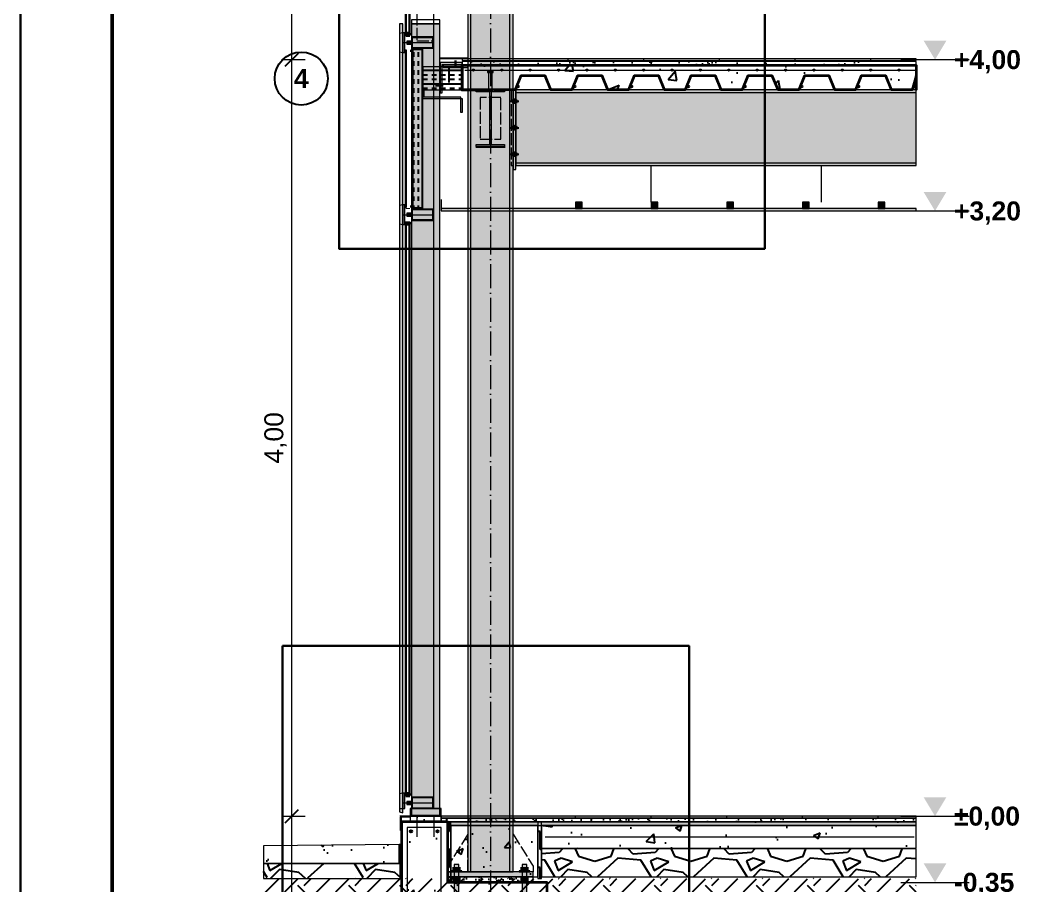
# Model space of a CAD drawing. Header units: millimetres. Extents: x 6 to 4194, y 6 to 5934.
# Drawn here: x 6 to 2157, y 1333 to 3163 of the extents above; entities that cross this region are included whole.
import ezdxf
from ezdxf.enums import TextEntityAlignment as Align

# ---------------------------------------------------------------- set-up
doc = ezdxf.new("R2010")
doc.units = ezdxf.units.MM
doc.header["$LTSCALE"] = 20
doc.linetypes.add('DASHDOT', pattern=[3.556, 2.54, -0.508, 0, -0.508])
doc.linetypes.add('DASHED', pattern=[1.524, 1.27, -0.254])
for name, color, linetype in [('A-ACERO', 250, 'Continuous'), ('A-ACERO-CORTADO', 250, 'Continuous'), ('A-ACERO-VISTA', 8, 'Continuous'), ('A-AISLACION-EPS', 50, 'Continuous'), ('A-AISLACION-LANA', 40, 'Continuous'), ('A-ALUMINIO', 253, 'Continuous'), ('A-ARMADURAS', 14, 'Continuous'), ('A-BARRERAS-MEMBRANAS', 7, 'Continuous'), ('A-CHAPA-GALVANIZADA', 253, 'Continuous'), ('A-CONTORNOS', 7, 'Continuous'), ('A-GROUT', 251, 'Continuous'), ('A-HORMIGON-INSITU', 33, 'Continuous'), ('A-HORMIGON-SIMPLE', 9, 'Continuous'), ('A-MORTERO-CARPETAS', 252, 'Continuous'), ('A-NEOPRENO-SELLADORES', 7, 'Continuous'), ('A-PROYECCION-OCULTO', 8, 'DASHED'), ('A-SELLADOR-INTUMESCENTE', 1, 'Continuous'), ('A-SOLADOS', 31, 'Continuous'), ('A-TERRENO', 32, 'Continuous'), ('A-TOSCA', 42, 'Continuous'), ('A-VIDRIO', 4, 'Continuous'), ('A-VISTA', 8, 'Continuous'), ('X-COTAS', 3, 'Continuous'), ('X-EJES', 1, 'DASHDOT'), ('X-MARCO', 7, 'Continuous'), ('X-NIVELES', 7, 'Continuous'), ('X-REFERENCIAS', 1, 'Continuous')]:
    doc.layers.add(name, color=color, linetype=linetype)
doc.styles.add('ARIAL', font='arial.ttf')
doc.styles.add('ARIAL-B', font='arialbd.ttf')

msp = doc.modelspace()

# ---------------------------------------------------------------- hatches: boundary and pattern name
at = {"layer": 'A-ACERO', "true_color": 0x333333}
h = msp.add_hatch(color=250, dxfattribs=at)
h.dxf.hatch_style = 1
h.paths.add_polyline_path([(820.8, 3128), (829.6, 3128), (829.6, 3130.4), (820.8, 3130.4)])
at = {"layer": 'A-ACERO', "true_color": 0x3b3b3b}
h = msp.add_hatch(color=250, dxfattribs=at)
h.dxf.hatch_style = 1
h.paths.add_polyline_path([(836, 2764), (857.2, 2764), (857.2, 3104), (836, 3104), (836, 3101.6), (854.8, 3101.6), (854.8, 2766.4), (836, 2766.4)])
h = msp.add_hatch(color=250, dxfattribs=at)
h.dxf.hatch_style = 1
h.paths.add_polyline_path([(894, 3009.6), (898, 3009.6), (898, 3069.6), (940, 3069.6), (940, 3073.6), (894, 3073.6)])
at = {"layer": 'A-ACERO', "true_color": 0x333333}
h = msp.add_hatch(color=250, dxfattribs=at)
h.dxf.hatch_style = 1
h.paths.add_polyline_path([(820.8, 2764), (829.6, 2764), (829.6, 2766.4), (820.8, 2766.4)])
h = msp.add_hatch(color=250, dxfattribs=at)
h.dxf.hatch_style = 1
h.paths.add_polyline_path([(820.8, 1520), (829.6, 1520), (829.6, 1522.4), (820.8, 1522.4)])
at = {"layer": 'A-ACERO-CORTADO', "true_color": 0x4d545c}
h = msp.add_hatch(color=251, dxfattribs=at)
h.dxf.hatch_style = 1
h.paths.add_polyline_path([(900, 3063.2), (952, 3063.2), (952, 3068), (900, 3068)])
h = msp.add_hatch(color=251, dxfattribs=at)
h.dxf.hatch_style = 1
h.paths.add_polyline_path([(993.6, 3052.8), (1006, 3052.8), (1006, 3056), (993.6, 3056)])
h = msp.add_hatch(color=251, dxfattribs=at)
h.dxf.hatch_style = 1
h.paths.add_polyline_path([(996, 3016), (1003.6, 3016), (1003.6, 3056), (996, 3056)])
h = msp.add_hatch(color=251, dxfattribs=at)
h.dxf.hatch_style = 1
h.paths.add_polyline_path([(970, 3016), (1030, 3016), (1030, 3011.7), (1001.4, 3011.7), (1001.4, 2900.3), (1030, 2900.3), (1030, 2896), (970, 2896), (970, 2900.3), (998.6, 2900.3), (998.6, 3011.7), (970, 3011.7)])
h = msp.add_hatch(color=251, dxfattribs=at)
h.dxf.hatch_style = 1
h.paths.add_polyline_path([(923.2, 1020), (932.8, 1020), (932.8, 1378), (923.2, 1378)])
h = msp.add_hatch(color=251, dxfattribs=at)
h.dxf.hatch_style = 1
h.paths.add_polyline_path([(1067.2, 1020), (1076.8, 1020), (1076.8, 1378), (1067.2, 1378)])
h = msp.add_hatch(color=251, dxfattribs=at)
h.dxf.hatch_style = 1
h.paths.add_polyline_path([(910, 1352), (1090, 1352), (1090, 1362), (910, 1362)])
h = msp.add_hatch(color=251, dxfattribs=at)
h.dxf.hatch_style = 1
h.paths.add_polyline_path([(916.8, 1362), (939.2, 1362), (939.2, 1364.4), (916.8, 1364.4)])
h = msp.add_hatch(color=251, dxfattribs=at)
h.dxf.hatch_style = 1
h.paths.add_polyline_path([(1060.8, 1362), (1083.2, 1362), (1083.2, 1364.4), (1060.8, 1364.4)])
at = {"layer": 'A-ACERO-VISTA', "true_color": 0xdfe3e7}
h = msp.add_hatch(color=254, dxfattribs=at)
h.dxf.hatch_style = 1
h.paths.add_polyline_path([(952, 1362), (1048, 1362), (1048, 4622), (952, 4622)])
h = msp.add_hatch(color=254, dxfattribs=at)
h.dxf.hatch_style = 1
h.paths.add_polyline_path([(1048, 2848), (1054, 2848), (1054, 3016), (1048, 3016)])
h = msp.add_hatch(color=254, dxfattribs=at)
h.dxf.hatch_style = 1
h.paths.add_polyline_path([(1054, 2856), (1900, 2856), (1900, 3016), (1054, 3016)])
at = {"layer": 'A-AISLACION-EPS'}
h = msp.add_hatch(dxfattribs=at)
h.set_pattern_fill('ZIGZAG', color=256, scale=6, angle=90)
h.paths.add_polyline_path([(910, 1340), (916, 1340), (916, 1468), (910, 1468)])
h = msp.add_hatch(dxfattribs=at)
h.set_pattern_fill('ZIGZAG', color=256, scale=6, angle=90)
h.paths.add_polyline_path([(1100, 1348), (1108, 1348), (1108, 1468), (1100, 1468)])
h = msp.add_hatch(dxfattribs=at)
h.set_pattern_fill('ZIGZAG', color=256, scale=6, angle=90)
h.paths.add_polyline_path([(807.2, 1380), (810.4, 1380), (810.4, 1420), (807.2, 1420)])
at = {"layer": 'A-AISLACION-LANA'}
h = msp.add_hatch(dxfattribs=at)
h.set_pattern_fill('INSUL', color=256, scale=3, angle=90)
h.paths.add_polyline_path([(836, 2766.4), (856, 2766.4), (856, 3101.6), (836, 3101.6)])
h = msp.add_hatch(dxfattribs=at)
h.set_pattern_fill('INSUL', color=256, scale=3)
h.paths.add_polyline_path([(857.2, 3016), (940, 3016), (940, 3064.8), (857.2, 3064.8)])
at = {"layer": 'A-ALUMINIO', "true_color": 0xb9c0c6}
h = msp.add_hatch(color=9, dxfattribs=at)
h.dxf.hatch_style = 1
h.paths.add_polyline_path([(808, 3096.8), (814.4, 3095.2), (814.4, 3136.8), (808, 3135.2)])
at = {"layer": 'A-ALUMINIO', "true_color": 0x9aa3ab}
h = msp.add_hatch(color=253, dxfattribs=at)
h.dxf.hatch_style = 1
h.paths.add_polyline_path([(814.4, 3095.2), (819.2, 3095.2), (819.2, 3136.8), (814.4, 3136.8)])
h = msp.add_hatch(color=253, dxfattribs=at)
h.dxf.hatch_style = 1
h.paths.add_polyline_path([(822.4, 3132), (827.2, 3132), (827.2, 3137.6), (822.4, 3137.6)])
h = msp.add_hatch(color=253, dxfattribs=at)
h.dxf.hatch_style = 1
h.paths.add_polyline_path([(823.2, 3112.8), (832.8, 3112.8), (832.8, 3119.2), (823.2, 3119.2)])
h = msp.add_hatch(color=253, dxfattribs=at)
h.dxf.hatch_style = 1
h.paths.add_polyline_path([(832.8, 3104), (880, 3104), (880, 3128), (832.8, 3128)])
h = msp.add_hatch(color=253, dxfattribs=at)
h.dxf.hatch_style = 1
h.paths.add_polyline_path([(1180, 2765), (1194, 2765), (1194, 2778.8), (1180, 2778.8)])
h = msp.add_hatch(color=253, dxfattribs=at)
h.dxf.hatch_style = 1
h.paths.add_polyline_path([(1340, 2765), (1354, 2765), (1354, 2778.8), (1340, 2778.8)])
h = msp.add_hatch(color=253, dxfattribs=at)
h.dxf.hatch_style = 1
h.paths.add_polyline_path([(1500, 2765), (1514, 2765), (1514, 2778.8), (1500, 2778.8)])
h = msp.add_hatch(color=253, dxfattribs=at)
h.dxf.hatch_style = 1
h.paths.add_polyline_path([(1660, 2765), (1674, 2765), (1674, 2778.8), (1660, 2778.8)])
h = msp.add_hatch(color=253, dxfattribs=at)
h.dxf.hatch_style = 1
h.paths.add_polyline_path([(1820, 2765), (1834, 2765), (1834, 2778.8), (1820, 2778.8)])
at = {"layer": 'A-ALUMINIO', "true_color": 0xb9c0c6}
h = msp.add_hatch(color=9, dxfattribs=at)
h.dxf.hatch_style = 1
h.paths.add_polyline_path([(808, 2732.8), (814.4, 2731.2), (814.4, 2772.8), (808, 2771.2)])
at = {"layer": 'A-ALUMINIO', "true_color": 0x9aa3ab}
h = msp.add_hatch(color=253, dxfattribs=at)
h.dxf.hatch_style = 1
h.paths.add_polyline_path([(814.4, 2731.2), (819.2, 2731.2), (819.2, 2772.8), (814.4, 2772.8)])
h = msp.add_hatch(color=253, dxfattribs=at)
h.dxf.hatch_style = 1
h.paths.add_polyline_path([(823.2, 2748.8), (832.8, 2748.8), (832.8, 2755.2), (823.2, 2755.2)])
h = msp.add_hatch(color=253, dxfattribs=at)
h.dxf.hatch_style = 1
h.paths.add_polyline_path([(832.8, 2740), (880, 2740), (880, 2764), (832.8, 2764)])
h = msp.add_hatch(color=253, dxfattribs=at)
h.dxf.hatch_style = 1
h.paths.add_polyline_path([(822.4, 2730.4), (827.2, 2730.4), (827.2, 2736), (822.4, 2736)])
at = {"layer": 'A-ALUMINIO', "true_color": 0xb9c0c6}
h = msp.add_hatch(color=9, dxfattribs=at)
h.dxf.hatch_style = 1
h.paths.add_polyline_path([(808, 1488.8), (814.4, 1487.2), (814.4, 1528.8), (808, 1527.2)])
at = {"layer": 'A-ALUMINIO', "true_color": 0x9aa3ab}
h = msp.add_hatch(color=253, dxfattribs=at)
h.dxf.hatch_style = 1
h.paths.add_polyline_path([(814.4, 1496), (819.2, 1496), (819.2, 1528.8), (814.4, 1528.8)])
h = msp.add_hatch(color=253, dxfattribs=at)
h.dxf.hatch_style = 1
h.paths.add_polyline_path([(822.4, 1524), (827.2, 1524), (827.2, 1529.6), (822.4, 1529.6)])
h = msp.add_hatch(color=253, dxfattribs=at)
h.dxf.hatch_style = 1
h.paths.add_polyline_path([(823.2, 1504.8), (832.8, 1504.8), (832.8, 1511.2), (823.2, 1511.2)])
h = msp.add_hatch(color=253, dxfattribs=at)
h.dxf.hatch_style = 1
h.paths.add_polyline_path([(832.8, 1496), (880, 1496), (880, 1520), (832.8, 1520)])
h = msp.add_hatch(color=253, dxfattribs=at)
h.dxf.hatch_style = 1
h.paths.add_polyline_path([(830, 1480), (896, 1480), (896, 1496), (830, 1496)])
at = {"layer": 'A-ARMADURAS'}
h = msp.add_hatch(color=256, dxfattribs=at)
h.dxf.hatch_style = 1
h.paths.add_polyline_path([(965.4, 3058), (965.3, 3058.4), (965.1, 3058.8), (964.8, 3059.1), (964.4, 3059.3), (964, 3059.4), (963.6, 3059.3), (963.2, 3059.1), (962.9, 3058.8), (962.7, 3058.4), (962.6, 3058), (962.7, 3057.6), (962.9, 3057.2), (963.2, 3056.9), (963.6, 3056.7), (964, 3056.6), (964.4, 3056.7), (964.8, 3056.9), (965.1, 3057.2), (965.3, 3057.6)])
h = msp.add_hatch(color=256, dxfattribs=at)
h.dxf.hatch_style = 1
h.paths.add_polyline_path([(1025.4, 3058), (1025.3, 3058.4), (1025.1, 3058.8), (1024.8, 3059.1), (1024.4, 3059.3), (1024, 3059.4), (1023.6, 3059.3), (1023.2, 3059.1), (1022.9, 3058.8), (1022.7, 3058.4), (1022.6, 3058), (1022.7, 3057.6), (1022.9, 3057.2), (1023.2, 3056.9), (1023.6, 3056.7), (1024, 3056.6), (1024.4, 3056.7), (1024.8, 3056.9), (1025.1, 3057.2), (1025.3, 3057.6)])
h = msp.add_hatch(color=256, dxfattribs=at)
h.dxf.hatch_style = 1
h.paths.add_polyline_path([(1085.4, 3058), (1085.3, 3058.4), (1085.1, 3058.8), (1084.8, 3059.1), (1084.4, 3059.3), (1084, 3059.4), (1083.6, 3059.3), (1083.2, 3059.1), (1082.9, 3058.8), (1082.7, 3058.4), (1082.6, 3058), (1082.7, 3057.6), (1082.9, 3057.2), (1083.2, 3056.9), (1083.6, 3056.7), (1084, 3056.6), (1084.4, 3056.7), (1084.8, 3056.9), (1085.1, 3057.2), (1085.3, 3057.6)])
h = msp.add_hatch(color=256, dxfattribs=at)
h.dxf.hatch_style = 1
h.paths.add_polyline_path([(1145.4, 3058), (1145.3, 3058.4), (1145.1, 3058.8), (1144.8, 3059.1), (1144.4, 3059.3), (1144, 3059.4), (1143.6, 3059.3), (1143.2, 3059.1), (1142.9, 3058.8), (1142.7, 3058.4), (1142.6, 3058), (1142.7, 3057.6), (1142.9, 3057.2), (1143.2, 3056.9), (1143.6, 3056.7), (1144, 3056.6), (1144.4, 3056.7), (1144.8, 3056.9), (1145.1, 3057.2), (1145.3, 3057.6)])
h = msp.add_hatch(color=256, dxfattribs=at)
h.dxf.hatch_style = 1
h.paths.add_polyline_path([(1205.4, 3058), (1205.3, 3058.4), (1205.1, 3058.8), (1204.8, 3059.1), (1204.4, 3059.3), (1204, 3059.4), (1203.6, 3059.3), (1203.2, 3059.1), (1202.9, 3058.8), (1202.7, 3058.4), (1202.6, 3058), (1202.7, 3057.6), (1202.9, 3057.2), (1203.2, 3056.9), (1203.6, 3056.7), (1204, 3056.6), (1204.4, 3056.7), (1204.8, 3056.9), (1205.1, 3057.2), (1205.3, 3057.6)])
h = msp.add_hatch(color=256, dxfattribs=at)
h.dxf.hatch_style = 1
h.paths.add_polyline_path([(1265.4, 3058), (1265.3, 3058.4), (1265.1, 3058.8), (1264.8, 3059.1), (1264.4, 3059.3), (1264, 3059.4), (1263.6, 3059.3), (1263.2, 3059.1), (1262.9, 3058.8), (1262.7, 3058.4), (1262.6, 3058), (1262.7, 3057.6), (1262.9, 3057.2), (1263.2, 3056.9), (1263.6, 3056.7), (1264, 3056.6), (1264.4, 3056.7), (1264.8, 3056.9), (1265.1, 3057.2), (1265.3, 3057.6)])
h = msp.add_hatch(color=256, dxfattribs=at)
h.dxf.hatch_style = 1
h.paths.add_polyline_path([(1325.4, 3058), (1325.3, 3058.4), (1325.1, 3058.8), (1324.8, 3059.1), (1324.4, 3059.3), (1324, 3059.4), (1323.6, 3059.3), (1323.2, 3059.1), (1322.9, 3058.8), (1322.7, 3058.4), (1322.6, 3058), (1322.7, 3057.6), (1322.9, 3057.2), (1323.2, 3056.9), (1323.6, 3056.7), (1324, 3056.6), (1324.4, 3056.7), (1324.8, 3056.9), (1325.1, 3057.2), (1325.3, 3057.6)])
h = msp.add_hatch(color=256, dxfattribs=at)
h.dxf.hatch_style = 1
h.paths.add_polyline_path([(1385.4, 3058), (1385.3, 3058.4), (1385.1, 3058.8), (1384.8, 3059.1), (1384.4, 3059.3), (1384, 3059.4), (1383.6, 3059.3), (1383.2, 3059.1), (1382.9, 3058.8), (1382.7, 3058.4), (1382.6, 3058), (1382.7, 3057.6), (1382.9, 3057.2), (1383.2, 3056.9), (1383.6, 3056.7), (1384, 3056.6), (1384.4, 3056.7), (1384.8, 3056.9), (1385.1, 3057.2), (1385.3, 3057.6)])
h = msp.add_hatch(color=256, dxfattribs=at)
h.dxf.hatch_style = 1
h.paths.add_polyline_path([(1445.4, 3058), (1445.3, 3058.4), (1445.1, 3058.8), (1444.8, 3059.1), (1444.4, 3059.3), (1444, 3059.4), (1443.6, 3059.3), (1443.2, 3059.1), (1442.9, 3058.8), (1442.7, 3058.4), (1442.6, 3058), (1442.7, 3057.6), (1442.9, 3057.2), (1443.2, 3056.9), (1443.6, 3056.7), (1444, 3056.6), (1444.4, 3056.7), (1444.8, 3056.9), (1445.1, 3057.2), (1445.3, 3057.6)])
h = msp.add_hatch(color=256, dxfattribs=at)
h.dxf.hatch_style = 1
h.paths.add_polyline_path([(1505.4, 3058), (1505.3, 3058.4), (1505.1, 3058.8), (1504.8, 3059.1), (1504.4, 3059.3), (1504, 3059.4), (1503.6, 3059.3), (1503.2, 3059.1), (1502.9, 3058.8), (1502.7, 3058.4), (1502.6, 3058), (1502.7, 3057.6), (1502.9, 3057.2), (1503.2, 3056.9), (1503.6, 3056.7), (1504, 3056.6), (1504.4, 3056.7), (1504.8, 3056.9), (1505.1, 3057.2), (1505.3, 3057.6)])
h = msp.add_hatch(color=256, dxfattribs=at)
h.dxf.hatch_style = 1
h.paths.add_polyline_path([(1565.4, 3058), (1565.3, 3058.4), (1565.1, 3058.8), (1564.8, 3059.1), (1564.4, 3059.3), (1564, 3059.4), (1563.6, 3059.3), (1563.2, 3059.1), (1562.9, 3058.8), (1562.7, 3058.4), (1562.6, 3058), (1562.7, 3057.6), (1562.9, 3057.2), (1563.2, 3056.9), (1563.6, 3056.7), (1564, 3056.6), (1564.4, 3056.7), (1564.8, 3056.9), (1565.1, 3057.2), (1565.3, 3057.6)])
h = msp.add_hatch(color=256, dxfattribs=at)
h.dxf.hatch_style = 1
h.paths.add_polyline_path([(1625.4, 3058), (1625.3, 3058.4), (1625.1, 3058.8), (1624.8, 3059.1), (1624.4, 3059.3), (1624, 3059.4), (1623.6, 3059.3), (1623.2, 3059.1), (1622.9, 3058.8), (1622.7, 3058.4), (1622.6, 3058), (1622.7, 3057.6), (1622.9, 3057.2), (1623.2, 3056.9), (1623.6, 3056.7), (1624, 3056.6), (1624.4, 3056.7), (1624.8, 3056.9), (1625.1, 3057.2), (1625.3, 3057.6)])
h = msp.add_hatch(color=256, dxfattribs=at)
h.dxf.hatch_style = 1
h.paths.add_polyline_path([(1685.4, 3058), (1685.3, 3058.4), (1685.1, 3058.8), (1684.8, 3059.1), (1684.4, 3059.3), (1684, 3059.4), (1683.6, 3059.3), (1683.2, 3059.1), (1682.9, 3058.8), (1682.7, 3058.4), (1682.6, 3058), (1682.7, 3057.6), (1682.9, 3057.2), (1683.2, 3056.9), (1683.6, 3056.7), (1684, 3056.6), (1684.4, 3056.7), (1684.8, 3056.9), (1685.1, 3057.2), (1685.3, 3057.6)])
h = msp.add_hatch(color=256, dxfattribs=at)
h.dxf.hatch_style = 1
h.paths.add_polyline_path([(1745.4, 3058), (1745.3, 3058.4), (1745.1, 3058.8), (1744.8, 3059.1), (1744.4, 3059.3), (1744, 3059.4), (1743.6, 3059.3), (1743.2, 3059.1), (1742.9, 3058.8), (1742.7, 3058.4), (1742.6, 3058), (1742.7, 3057.6), (1742.9, 3057.2), (1743.2, 3056.9), (1743.6, 3056.7), (1744, 3056.6), (1744.4, 3056.7), (1744.8, 3056.9), (1745.1, 3057.2), (1745.3, 3057.6)])
h = msp.add_hatch(color=256, dxfattribs=at)
h.dxf.hatch_style = 1
h.paths.add_polyline_path([(1805.4, 3058), (1805.3, 3058.4), (1805.1, 3058.8), (1804.8, 3059.1), (1804.4, 3059.3), (1804, 3059.4), (1803.6, 3059.3), (1803.2, 3059.1), (1802.9, 3058.8), (1802.7, 3058.4), (1802.6, 3058), (1802.7, 3057.6), (1802.9, 3057.2), (1803.2, 3056.9), (1803.6, 3056.7), (1804, 3056.6), (1804.4, 3056.7), (1804.8, 3056.9), (1805.1, 3057.2), (1805.3, 3057.6)])
h = msp.add_hatch(color=256, dxfattribs=at)
h.dxf.hatch_style = 1
h.paths.add_polyline_path([(1865.4, 3058), (1865.3, 3058.4), (1865.1, 3058.8), (1864.8, 3059.1), (1864.4, 3059.3), (1864, 3059.4), (1863.6, 3059.3), (1863.2, 3059.1), (1862.9, 3058.8), (1862.7, 3058.4), (1862.6, 3058), (1862.7, 3057.6), (1862.9, 3057.2), (1863.2, 3056.9), (1863.6, 3056.7), (1864, 3056.6), (1864.4, 3056.7), (1864.8, 3056.9), (1865.1, 3057.2), (1865.3, 3057.6)])
h = msp.add_hatch(color=256, dxfattribs=at)
h.dxf.hatch_style = 1
h.paths.add_polyline_path([(1059.9, 3023.2), (1059.8, 3023.8), (1059.6, 3024.3), (1059.1, 3024.8), (1058.6, 3025), (1058, 3025.1), (1057.4, 3025), (1056.9, 3024.8), (1056.4, 3024.3), (1056.2, 3023.8), (1056.1, 3023.2), (1056.2, 3022.6), (1056.4, 3022.1), (1056.9, 3021.6), (1057.4, 3021.4), (1058, 3021.3), (1058.6, 3021.4), (1059.1, 3021.6), (1059.6, 3022.1), (1059.8, 3022.6)])
h = msp.add_hatch(color=256, dxfattribs=at)
h.dxf.hatch_style = 1
h.paths.add_polyline_path([(1179.9, 3023.2), (1179.8, 3023.8), (1179.6, 3024.3), (1179.1, 3024.8), (1178.6, 3025), (1178, 3025.1), (1177.4, 3025), (1176.9, 3024.8), (1176.4, 3024.3), (1176.2, 3023.8), (1176.1, 3023.2), (1176.2, 3022.6), (1176.4, 3022.1), (1176.9, 3021.6), (1177.4, 3021.4), (1178, 3021.3), (1178.6, 3021.4), (1179.1, 3021.6), (1179.6, 3022.1), (1179.8, 3022.6)])
h = msp.add_hatch(color=256, dxfattribs=at)
h.dxf.hatch_style = 1
h.paths.add_polyline_path([(1299.9, 3023.2), (1299.8, 3023.8), (1299.6, 3024.3), (1299.1, 3024.8), (1298.6, 3025), (1298, 3025.1), (1297.4, 3025), (1296.9, 3024.8), (1296.4, 3024.3), (1296.2, 3023.8), (1296.1, 3023.2), (1296.2, 3022.6), (1296.4, 3022.1), (1296.9, 3021.6), (1297.4, 3021.4), (1298, 3021.3), (1298.6, 3021.4), (1299.1, 3021.6), (1299.6, 3022.1), (1299.8, 3022.6)])
h = msp.add_hatch(color=256, dxfattribs=at)
h.dxf.hatch_style = 1
h.paths.add_polyline_path([(1419.9, 3023.2), (1419.8, 3023.8), (1419.6, 3024.3), (1419.1, 3024.8), (1418.6, 3025), (1418, 3025.1), (1417.4, 3025), (1416.9, 3024.8), (1416.4, 3024.3), (1416.2, 3023.8), (1416.1, 3023.2), (1416.2, 3022.6), (1416.4, 3022.1), (1416.9, 3021.6), (1417.4, 3021.4), (1418, 3021.3), (1418.6, 3021.4), (1419.1, 3021.6), (1419.6, 3022.1), (1419.8, 3022.6)])
h = msp.add_hatch(color=256, dxfattribs=at)
h.dxf.hatch_style = 1
h.paths.add_polyline_path([(1539.9, 3023.2), (1539.8, 3023.8), (1539.6, 3024.3), (1539.1, 3024.8), (1538.6, 3025), (1538, 3025.1), (1537.4, 3025), (1536.9, 3024.8), (1536.4, 3024.3), (1536.2, 3023.8), (1536.1, 3023.2), (1536.2, 3022.6), (1536.4, 3022.1), (1536.9, 3021.6), (1537.4, 3021.4), (1538, 3021.3), (1538.6, 3021.4), (1539.1, 3021.6), (1539.6, 3022.1), (1539.8, 3022.6)])
h = msp.add_hatch(color=256, dxfattribs=at)
h.dxf.hatch_style = 1
h.paths.add_polyline_path([(1659.9, 3023.2), (1659.8, 3023.8), (1659.6, 3024.3), (1659.1, 3024.8), (1658.6, 3025), (1658, 3025.1), (1657.4, 3025), (1656.9, 3024.8), (1656.4, 3024.3), (1656.2, 3023.8), (1656.1, 3023.2), (1656.2, 3022.6), (1656.4, 3022.1), (1656.9, 3021.6), (1657.4, 3021.4), (1658, 3021.3), (1658.6, 3021.4), (1659.1, 3021.6), (1659.6, 3022.1), (1659.8, 3022.6)])
h = msp.add_hatch(color=256, dxfattribs=at)
h.dxf.hatch_style = 1
h.paths.add_polyline_path([(1779.9, 3023.2), (1779.8, 3023.8), (1779.6, 3024.3), (1779.1, 3024.8), (1778.6, 3025), (1778, 3025.1), (1777.4, 3025), (1776.9, 3024.8), (1776.4, 3024.3), (1776.2, 3023.8), (1776.1, 3023.2), (1776.2, 3022.6), (1776.4, 3022.1), (1776.9, 3021.6), (1777.4, 3021.4), (1778, 3021.3), (1778.6, 3021.4), (1779.1, 3021.6), (1779.6, 3022.1), (1779.8, 3022.6)])
h = msp.add_hatch(color=256, dxfattribs=at)
h.dxf.hatch_style = 1
h.paths.add_polyline_path([(1897.9, 3023.2), (1897.8, 3023.8), (1897.6, 3024.3), (1897.1, 3024.8), (1896.6, 3025), (1896, 3025.1), (1895.4, 3025), (1894.9, 3024.8), (1894.4, 3024.3), (1894.2, 3023.8), (1894.1, 3023.2), (1894.2, 3022.6), (1894.4, 3022.1), (1894.9, 3021.6), (1895.4, 3021.4), (1896, 3021.3), (1896.6, 3021.4), (1897.1, 3021.6), (1897.6, 3022.1), (1897.8, 3022.6)])
h = msp.add_hatch(color=256, dxfattribs=at)
h.dxf.hatch_style = 1
h.paths.add_polyline_path([(1055.6, 2992), (1055.4, 2993.4), (1054.8, 2994.6), (1053.8, 2995.6), (1052.6, 2996.2), (1051.2, 2996.4), (1049.8, 2996.2), (1048.6, 2995.6), (1047.6, 2994.6), (1047, 2993.4), (1046.8, 2992), (1047, 2990.6), (1047.6, 2989.4), (1048.6, 2988.4), (1049.8, 2987.8), (1051.2, 2987.6), (1052.6, 2987.8), (1053.8, 2988.4), (1054.8, 2989.4), (1055.4, 2990.6)])
h = msp.add_hatch(color=256, dxfattribs=at)
h.dxf.hatch_style = 1
h.paths.add_polyline_path([(1055.6, 2936), (1055.4, 2937.4), (1054.8, 2938.6), (1053.8, 2939.6), (1052.6, 2940.2), (1051.2, 2940.4), (1049.8, 2940.2), (1048.6, 2939.6), (1047.6, 2938.6), (1047, 2937.4), (1046.8, 2936), (1047, 2934.6), (1047.6, 2933.4), (1048.6, 2932.4), (1049.8, 2931.8), (1051.2, 2931.6), (1052.6, 2931.8), (1053.8, 2932.4), (1054.8, 2933.4), (1055.4, 2934.6)])
h = msp.add_hatch(color=256, dxfattribs=at)
h.dxf.hatch_style = 1
h.paths.add_polyline_path([(1055.6, 2880), (1055.4, 2881.4), (1054.8, 2882.6), (1053.8, 2883.6), (1052.6, 2884.2), (1051.2, 2884.4), (1049.8, 2884.2), (1048.6, 2883.6), (1047.6, 2882.6), (1047, 2881.4), (1046.8, 2880), (1047, 2878.6), (1047.6, 2877.4), (1048.6, 2876.4), (1049.8, 2875.8), (1051.2, 2875.6), (1052.6, 2875.8), (1053.8, 2876.4), (1054.8, 2877.4), (1055.4, 2878.6)])
h = msp.add_hatch(color=256, dxfattribs=at)
h.dxf.hatch_style = 1
h.paths.add_polyline_path([(834.4, 1448), (834.3, 1448.7), (833.9, 1449.4), (833.4, 1449.9), (832.7, 1450.3), (832, 1450.4), (831.3, 1450.3), (830.6, 1449.9), (830.1, 1449.4), (829.7, 1448.7), (829.6, 1448), (829.7, 1447.3), (830.1, 1446.6), (830.6, 1446.1), (831.3, 1445.7), (832, 1445.6), (832.7, 1445.7), (833.4, 1446.1), (833.9, 1446.6), (834.3, 1447.3)])
h = msp.add_hatch(color=256, dxfattribs=at)
h.dxf.hatch_style = 1
h.paths.add_polyline_path([(890.4, 1448), (890.3, 1448.7), (889.9, 1449.4), (889.4, 1449.9), (888.7, 1450.3), (888, 1450.4), (887.3, 1450.3), (886.6, 1449.9), (886.1, 1449.4), (885.7, 1448.7), (885.6, 1448), (885.7, 1447.3), (886.1, 1446.6), (886.6, 1446.1), (887.3, 1445.7), (888, 1445.6), (888.7, 1445.7), (889.4, 1446.1), (889.9, 1446.6), (890.3, 1447.3)])
at = {"layer": 'A-BARRERAS-MEMBRANAS', "true_color": 0x000000}
h = msp.add_hatch(color=18, dxfattribs=at)
h.dxf.hatch_style = 1
h.paths.add_polyline_path([(1108, 1411.2), (1900, 1411.2), (1900, 1412), (1108, 1412)])
at = {"layer": 'A-CHAPA-GALVANIZADA', "true_color": 0x8f989f}
h = msp.add_hatch(color=252, dxfattribs=at)
h.dxf.hatch_style = 1
h.paths.add_polyline_path([(857.2, 3016), (857.2, 2998), (940, 2998), (940, 2968), (937.2, 2968), (937.2, 3000.8), (860, 3000.8), (860, 3016)])
at = {"layer": 'A-GROUT'}
h = msp.add_hatch(dxfattribs=at)
h.set_pattern_fill('AR-SAND', color=256, scale=0.4)
h.paths.add_polyline_path([(910, 1340), (1090, 1340), (1090, 1352), (910, 1352)])
at = {"layer": 'A-HORMIGON-INSITU'}
h = msp.add_hatch(dxfattribs=at)
h.set_pattern_fill('AR-CONC', color=256, scale=1.2)
h.paths.add_polyline_path([(940.8, 3068), (1900, 3068), (1900, 3016), (1900, 3046), (1892, 3016), (1848, 3016), (1836, 3046), (1784, 3046), (1772, 3016), (1728, 3016), (1716, 3046), (1664, 3046), (1652, 3016), (1608, 3016), (1596, 3046), (1544, 3046), (1532, 3016), (1488, 3016), (1476, 3046), (1424, 3046), (1412, 3016), (1368, 3016), (1356, 3046), (1304, 3046), (1292, 3016), (1248, 3016), (1236, 3046), (1184, 3046), (1172, 3016), (1128, 3016), (1116, 3046), (1064, 3046), (1052, 3016), (1008, 3016), (940.8, 3016.8)])
h = msp.add_hatch(dxfattribs=at)
h.set_pattern_fill('AR-CONC', color=256, scale=1.2)
h.paths.add_polyline_path([(880, 940), (1120, 940), (1120, 1340), (910, 1340), (910, 1468), (812, 1468), (812, 1228), (880, 1228)])
at = {"layer": 'A-HORMIGON-SIMPLE'}
h = msp.add_hatch(dxfattribs=at)
h.set_pattern_fill('AR-CONC', color=256, scale=0.8)
h.paths.add_polyline_path([(916, 1352), (1100, 1352), (1100, 1460), (916, 1460)])
h = msp.add_hatch(dxfattribs=at)
h.set_pattern_fill('AR-CONC', color=256, scale=0.8)
h.paths.add_polyline_path([(1108, 1412), (1900, 1412), (1900, 1460), (1108, 1460)])
h = msp.add_hatch(dxfattribs=at)
h.set_pattern_fill('AR-CONC', color=256, scale=0.8)
h.paths.add_polyline_path([(520, 1380), (807.2, 1380), (807.2, 1420), (520, 1417.2)])
at = {"layer": 'A-MORTERO-CARPETAS', "true_color": 0x8d8d8d}
h = msp.add_hatch(color=252, dxfattribs=at)
h.dxf.hatch_style = 1
h.paths.add_polyline_path([(940, 3076), (1900, 3076), (1900, 3078), (940, 3078)])
at = {"layer": 'A-MORTERO-CARPETAS'}
h = msp.add_hatch(dxfattribs=at)
h.set_pattern_fill('AR-SAND', color=256, scale=0.6)
h.paths.add_polyline_path([(940, 3068), (1900, 3068), (1900, 3076), (940, 3076)])
h = msp.add_hatch(dxfattribs=at)
h.set_pattern_fill('AR-SAND', color=256, scale=0.6)
h.paths.add_polyline_path([(830, 1468), (896, 1468), (896, 1480), (830, 1480)])
h = msp.add_hatch(dxfattribs=at)
h.set_pattern_fill('AR-SAND', color=256, scale=0.6)
h.paths.add_polyline_path([(896, 1468), (1900, 1468), (1900, 1476), (896, 1476)])
at = {"layer": 'A-MORTERO-CARPETAS', "true_color": 0x8d8d8d}
h = msp.add_hatch(color=252, dxfattribs=at)
h.dxf.hatch_style = 1
h.paths.add_polyline_path([(896, 1474), (1900, 1474), (1900, 1476), (896, 1476)])
at = {"layer": 'A-MORTERO-CARPETAS'}
h = msp.add_hatch(dxfattribs=at)
h.set_pattern_fill('AR-SAND', color=256, scale=0.4)
h.paths.add_polyline_path([(910, 1460), (1900, 1460), (1900, 1468), (910, 1468)])
at = {"layer": 'A-NEOPRENO-SELLADORES', "true_color": 0x111111}
h = msp.add_hatch(color=250, dxfattribs=at)
h.dxf.hatch_style = 1
h.paths.add_polyline_path([(819.2, 3131.2), (820, 3131.2), (820, 3136), (819.2, 3136)])
h = msp.add_hatch(color=250, dxfattribs=at)
h.dxf.hatch_style = 1
h.paths.add_polyline_path([(822.4, 3132), (827.2, 3132), (827.2, 3133.6), (822.4, 3133.6)])
h = msp.add_hatch(color=250, dxfattribs=at)
h.dxf.hatch_style = 1
h.paths.add_polyline_path([(830, 3131.2), (832, 3131.2), (832, 3136), (830, 3136)])
h = msp.add_hatch(color=250, dxfattribs=at)
h.dxf.hatch_style = 1
h.paths.add_polyline_path([(819.2, 3096), (820, 3096), (820, 3100.8), (819.2, 3100.8)])
h = msp.add_hatch(color=250, dxfattribs=at)
h.dxf.hatch_style = 1
h.paths.add_polyline_path([(830, 3096), (832, 3096), (832, 3100.8), (830, 3100.8)])
h = msp.add_hatch(color=250, dxfattribs=at)
h.dxf.hatch_style = 1
h.paths.add_polyline_path([(819.2, 2767.2), (820, 2767.2), (820, 2772), (819.2, 2772)])
h = msp.add_hatch(color=250, dxfattribs=at)
h.dxf.hatch_style = 1
h.paths.add_polyline_path([(830, 2767.2), (832, 2767.2), (832, 2772), (830, 2772)])
h = msp.add_hatch(color=250, dxfattribs=at)
h.dxf.hatch_style = 1
h.paths.add_polyline_path([(819.2, 2732), (820, 2732), (820, 2736.8), (819.2, 2736.8)])
h = msp.add_hatch(color=250, dxfattribs=at)
h.dxf.hatch_style = 1
h.paths.add_polyline_path([(822.4, 2734.4), (827.2, 2734.4), (827.2, 2736), (822.4, 2736)])
h = msp.add_hatch(color=250, dxfattribs=at)
h.dxf.hatch_style = 1
h.paths.add_polyline_path([(830, 2732), (832, 2732), (832, 2736.8), (830, 2736.8)])
h = msp.add_hatch(color=250, dxfattribs=at)
h.dxf.hatch_style = 1
h.paths.add_polyline_path([(819.2, 1523.2), (820, 1523.2), (820, 1528), (819.2, 1528)])
h = msp.add_hatch(color=250, dxfattribs=at)
h.dxf.hatch_style = 1
h.paths.add_polyline_path([(830, 1523.2), (832, 1523.2), (832, 1528), (830, 1528)])
h = msp.add_hatch(color=250, dxfattribs=at)
h.dxf.hatch_style = 1
h.paths.add_polyline_path([(822.4, 1524), (827.2, 1524), (827.2, 1525.6), (822.4, 1525.6)])
at = {"layer": 'A-NEOPRENO-SELLADORES', "true_color": 0x222222}
h = msp.add_hatch(color=250, dxfattribs=at)
h.dxf.hatch_style = 1
h.paths.add_polyline_path([(808, 1480), (830, 1480), (830, 1481.6), (808, 1481.6)])
at = {"layer": 'A-NEOPRENO-SELLADORES', "true_color": 0x111111}
h = msp.add_hatch(color=250, dxfattribs=at)
h.dxf.hatch_style = 1
h.paths.add_polyline_path([(807.2, 1415.2), (810.4, 1415.2), (810.4, 1420), (807.2, 1420)])
at = {"layer": 'A-NEOPRENO-SELLADORES', "true_color": 0x222222}
h = msp.add_hatch(color=250, dxfattribs=at)
h.dxf.hatch_style = 1
h.paths.add_polyline_path([(919.2, 1364.4), (936.8, 1364.4), (936.8, 1372.8), (919.2, 1372.8)])
h = msp.add_hatch(color=250, dxfattribs=at)
h.dxf.hatch_style = 1
h.paths.add_polyline_path([(1063.2, 1364.4), (1080.8, 1364.4), (1080.8, 1372.8), (1063.2, 1372.8)])
h = msp.add_hatch(color=250, dxfattribs=at)
h.dxf.hatch_style = 1
h.paths.add_polyline_path([(919.2, 1342.8), (936.8, 1342.8), (936.8, 1351.2), (919.2, 1351.2)])
h = msp.add_hatch(color=250, dxfattribs=at)
h.dxf.hatch_style = 1
h.paths.add_polyline_path([(1063.2, 1342.8), (1080.8, 1342.8), (1080.8, 1351.2), (1063.2, 1351.2)])
at = {"layer": 'A-SELLADOR-INTUMESCENTE', "true_color": 0xc0392b}
h = msp.add_hatch(color=22, dxfattribs=at)
h.dxf.hatch_style = 1
h.paths.add_polyline_path([(857.2, 3064.8), (940, 3064.8), (940, 3068), (857.2, 3068)])
at = {"layer": 'A-SOLADOS', "true_color": 0xcdbb9c}
h = msp.add_hatch(color=9, dxfattribs=at)
h.dxf.hatch_style = 1
h.paths.add_polyline_path([(940, 3078), (1900, 3078), (1900, 3082), (940, 3082)])
h = msp.add_hatch(color=9, dxfattribs=at)
h.dxf.hatch_style = 1
h.paths.add_polyline_path([(896, 1476), (1900, 1476), (1900, 1480), (896, 1480)])
at = {"layer": 'A-TERRENO'}
h = msp.add_hatch(dxfattribs=at)
h.set_pattern_fill('EARTH', color=256, scale=12, angle=45)
h.paths.add_polyline_path([(520, 720), (1900, 720), (1900, 1348), (520, 1348)])
at = {"layer": 'A-TOSCA'}
h = msp.add_hatch(dxfattribs=at)
h.set_pattern_fill('GRAVEL', color=256, scale=8)
h.paths.add_polyline_path([(1108, 1352), (1900, 1352), (1900, 1411.2), (1108, 1411.2)])
h = msp.add_hatch(dxfattribs=at)
h.set_pattern_fill('GRAVEL', color=256, scale=8)
h.paths.add_polyline_path([(520, 1348), (810.4, 1348), (810.4, 1380), (520, 1380)])
at = {"layer": 'A-VIDRIO', "true_color": 0xbfe3f0}
h = msp.add_hatch(color=254, dxfattribs=at)
h.dxf.hatch_style = 1
h.paths.add_polyline_path([(820, 3132), (822.4, 3132), (822.4, 4336), (820, 4336)])
h = msp.add_hatch(color=254, dxfattribs=at)
h.dxf.hatch_style = 1
h.paths.add_polyline_path([(827.2, 3132), (830, 3132), (830, 4336), (827.2, 4336)])
at = {"layer": 'A-VIDRIO', "true_color": 0x6f8796}
h = msp.add_hatch(color=252, dxfattribs=at)
h.dxf.hatch_style = 1
h.paths.add_polyline_path([(820, 2768), (822.4, 2768), (822.4, 3100), (820, 3100)])
at = {"layer": 'A-VIDRIO', "true_color": 0xbfe3f0}
h = msp.add_hatch(color=254, dxfattribs=at)
h.dxf.hatch_style = 1
h.paths.add_polyline_path([(820, 1524), (822.4, 1524), (822.4, 2736), (820, 2736)])
h = msp.add_hatch(color=254, dxfattribs=at)
h.dxf.hatch_style = 1
h.paths.add_polyline_path([(827.2, 1524), (830, 1524), (830, 2736), (827.2, 2736)])
at = {"layer": 'A-VISTA', "true_color": 0xe9ecee}
h = msp.add_hatch(color=7, dxfattribs=at)
h.dxf.hatch_style = 1
h.paths.add_polyline_path([(808, 1496), (814.4, 1496), (814.4, 3156), (808, 3156)])
at = {"layer": 'A-VISTA', "true_color": 0xe3e7ea}
h = msp.add_hatch(color=254, dxfattribs=at)
h.dxf.hatch_style = 1
h.paths.add_polyline_path([(832.8, 1496), (892.8, 1496), (892.8, 3156), (832.8, 3156)])
at = {"layer": 'A-VISTA', "true_color": 0xf2f2f2}
h = msp.add_hatch(color=7, dxfattribs=at)
h.dxf.hatch_style = 1
h.paths.add_polyline_path([(896, 2760), (1900, 2760), (1900, 2765), (896, 2765)])
at = {"layer": 'X-NIVELES'}
h = msp.add_hatch(color=7, dxfattribs=at)
h.dxf.hatch_style = 1
h.paths.add_polyline_path([(1940, 3080), (1916, 3120), (1964, 3120)])
h = msp.add_hatch(color=7, dxfattribs=at)
h.dxf.hatch_style = 1
h.paths.add_polyline_path([(1940, 2760), (1916, 2800), (1964, 2800)])
h = msp.add_hatch(color=7, dxfattribs=at)
h.dxf.hatch_style = 1
h.paths.add_polyline_path([(1940, 1480), (1916, 1520), (1964, 1520)])
h = msp.add_hatch(color=7, dxfattribs=at)
h.dxf.hatch_style = 1
h.paths.add_polyline_path([(1940, 1340), (1916, 1380), (1964, 1380)])

# ---------------------------------------------------------------- linework, layer by layer
at = {"layer": 'A-ARMADURAS', "lineweight": 13}
for points in [[(946, 3058), (1900, 3058)], [(824, 1240), (896, 1240), (896, 1456), (824, 1456), (824, 1240)], [(1116, 1436), (1896, 1436)]]:
    msp.add_lwpolyline(points, dxfattribs=at)
at = {"layer": 'A-ARMADURAS'}
for centre, radius in [((964, 3058), 1.36), ((1024, 3058), 1.36), ((1084, 3058), 1.36), ((1144, 3058), 1.36), ((1204, 3058), 1.36), ((1264, 3058), 1.36), ((1324, 3058), 1.36), ((1384, 3058), 1.36), ((1444, 3058), 1.36), ((1504, 3058), 1.36), ((1564, 3058), 1.36), ((1624, 3058), 1.36), ((1684, 3058), 1.36), ((1744, 3058), 1.36), ((1804, 3058), 1.36), ((1864, 3058), 1.36), ((1058, 3023.2), 1.92), ((1178, 3023.2), 1.92), ((1298, 3023.2), 1.92), ((1418, 3023.2), 1.92), ((1538, 3023.2), 1.92), ((1658, 3023.2), 1.92), ((1778, 3023.2), 1.92), ((1896, 3023.2), 1.92), ((1051.2, 2992), 4.4), ((1051.2, 2936), 4.4), ((1051.2, 2880), 4.4), ((832, 1448), 2.4), ((888, 1448), 2.4)]:
    msp.add_circle(centre, radius, dxfattribs=at)
at = {"layer": 'A-CONTORNOS', "lineweight": 13}
for points in [[(958.8, 1362), (958.8, 4622)], [(1041.2, 1362), (1041.2, 4622)], [(828.6, 3132), (828.6, 4336)], [(880, 1496), (880, 3156)], [(814.4, 3116), (848, 3116)], [(834.4, 3116), (878.4, 3116)], [(1164, 3078), (1164, 3082)], [(1324, 3078), (1324, 3082)], [(1484, 3078), (1484, 3082)], [(1644, 3078), (1644, 3082)], [(1804, 3078), (1804, 3082)], [(1054, 3010.6), (1900, 3010.6)], [(1054, 2861.4), (1900, 2861.4)], [(1340, 2778.8), (1340, 2856)], [(1700, 2778.8), (1700, 2856)], [(814.4, 2752), (848, 2752)], [(828.6, 1524), (828.6, 2736)], [(834.4, 2752), (878.4, 2752)], [(814.4, 1508), (848, 1508)], [(834.4, 1508), (878.4, 1508)], [(844, 1480), (844, 1436)], [(880, 1480), (880, 1436)], [(1180, 1476), (1180, 1480)], [(1340, 1476), (1340, 1480)], [(1500, 1476), (1500, 1480)], [(1660, 1476), (1660, 1480)], [(1820, 1476), (1820, 1480)]]:
    msp.add_lwpolyline(points, dxfattribs=at)
at = {"layer": 'A-CONTORNOS', "lineweight": 18}
for points in [[(820, 3132), (822.4, 3132), (822.4, 4336), (820, 4336)], [(827.2, 3132), (830, 3132), (830, 4336), (827.2, 4336)], [(832.8, 3104), (880, 3104), (880, 3128), (832.8, 3128)], [(820, 2768), (822.4, 2768), (822.4, 3100), (820, 3100)], [(836, 2766.4), (856, 2766.4), (856, 3101.6), (836, 3101.6)], [(940, 3078), (1900, 3078), (1900, 3082), (940, 3082)], [(940, 3068), (1900, 3068), (1900, 3076), (940, 3076)], [(857.2, 3016), (940, 3016), (940, 3064.8), (857.2, 3064.8)], [(832.8, 2740), (880, 2740), (880, 2764), (832.8, 2764)], [(896, 2760), (1900, 2760), (1900, 2765), (896, 2765)], [(820, 1524), (822.4, 1524), (822.4, 2736), (820, 2736)], [(827.2, 1524), (830, 1524), (830, 2736), (827.2, 2736)], [(832.8, 1496), (880, 1496), (880, 1520), (832.8, 1520)], [(830, 1480), (896, 1480), (896, 1496), (830, 1496)], [(830, 1468), (896, 1468), (896, 1480), (830, 1480)], [(896, 1476), (1900, 1476), (1900, 1480), (896, 1480)], [(896, 1468), (1900, 1468), (1900, 1476), (896, 1476)], [(910, 1460), (1900, 1460), (1900, 1468), (910, 1468)], [(916, 1352), (1100, 1352), (1100, 1460), (916, 1460)], [(1108, 1412), (1900, 1412), (1900, 1460), (1108, 1460)], [(520, 1380), (807.2, 1380), (807.2, 1420), (520, 1417.2)], [(1108, 1352), (1900, 1352), (1900, 1411.2), (1108, 1411.2)], [(520, 1348), (810.4, 1348), (810.4, 1380), (520, 1380)], [(910, 1352), (1090, 1352), (1090, 1362), (910, 1362)], [(910, 1340), (1090, 1340), (1090, 1352), (910, 1352)]]:
    msp.add_lwpolyline(points, close=True, dxfattribs=at)
at = {"layer": 'A-CONTORNOS', "lineweight": 13}
for points in [[(808, 3096.8), (814.4, 3095.2), (814.4, 3136.8), (808, 3135.2)], [(814.4, 3095.2), (819.2, 3095.2), (819.2, 3136.8), (814.4, 3136.8)], [(822.4, 3132), (827.2, 3132), (827.2, 3137.6), (822.4, 3137.6)], [(823.2, 3112.8), (832.8, 3112.8), (832.8, 3119.2), (823.2, 3119.2)], [(834.4, 3105.6), (878.4, 3105.6), (878.4, 3126.4), (834.4, 3126.4)], [(836, 2764), (857.2, 2764), (857.2, 3104), (836, 3104), (836, 3101.6), (854.8, 3101.6), (854.8, 2766.4), (836, 2766.4)], [(894, 3009.6), (898, 3009.6), (898, 3069.6), (940, 3069.6), (940, 3073.6), (894, 3073.6)], [(900, 3063.2), (952, 3063.2), (952, 3068), (900, 3068)], [(993.6, 3052.8), (1006, 3052.8), (1006, 3056), (993.6, 3056)], [(996, 3016), (1003.6, 3016), (1003.6, 3056), (996, 3056)], [(857.2, 3016), (857.2, 2998), (940, 2998), (940, 2968), (937.2, 2968), (937.2, 3000.8), (860, 3000.8), (860, 3016)], [(1048, 2848), (1054, 2848), (1054, 3016), (1048, 3016)], [(808, 2732.8), (814.4, 2731.2), (814.4, 2772.8), (808, 2771.2)], [(814.4, 2731.2), (819.2, 2731.2), (819.2, 2772.8), (814.4, 2772.8)], [(823.2, 2748.8), (832.8, 2748.8), (832.8, 2755.2), (823.2, 2755.2)], [(834.4, 2741.6), (878.4, 2741.6), (878.4, 2762.4), (834.4, 2762.4)], [(822.4, 2730.4), (827.2, 2730.4), (827.2, 2736), (822.4, 2736)], [(808, 1488.8), (814.4, 1487.2), (814.4, 1528.8), (808, 1527.2)], [(814.4, 1496), (819.2, 1496), (819.2, 1528.8), (814.4, 1528.8)], [(822.4, 1524), (827.2, 1524), (827.2, 1529.6), (822.4, 1529.6)], [(823.2, 1504.8), (832.8, 1504.8), (832.8, 1511.2), (823.2, 1511.2)], [(834.4, 1497.6), (878.4, 1497.6), (878.4, 1518.4), (834.4, 1518.4)], [(832.8, 1482.4), (892.8, 1482.4), (892.8, 1496), (832.8, 1496)], [(910, 1340), (916, 1340), (916, 1468), (910, 1468)], [(1100, 1348), (1108, 1348), (1108, 1468), (1100, 1468)], [(807.2, 1380), (810.4, 1380), (810.4, 1420), (807.2, 1420)], [(923.2, 1020), (932.8, 1020), (932.8, 1378), (923.2, 1378)], [(1067.2, 1020), (1076.8, 1020), (1076.8, 1378), (1067.2, 1378)], [(916.8, 1362), (939.2, 1362), (939.2, 1364.4), (916.8, 1364.4)], [(1060.8, 1362), (1083.2, 1362), (1083.2, 1364.4), (1060.8, 1364.4)]]:
    msp.add_lwpolyline(points, close=True, dxfattribs=at)
at = {"layer": 'A-CONTORNOS', "lineweight": 25}
for points in [[(892.8, 3083.2), (952, 3083.2)], [(912, 3063.2), (912, 3032)], [(940, 3063.2), (940, 3032)], [(884, 3025.6), (900, 3025.6)], [(1042, 2992), (1060, 2992)], [(1042, 2936), (1060, 2936)], [(1042, 2880), (1060, 2880)]]:
    msp.add_lwpolyline(points, dxfattribs=at)
at = {"layer": 'A-CONTORNOS', "lineweight": 30}
for points in [[(926, 3078.4), (926, 3062.4)], [(1008, 3016), (1052, 3016), (1064, 3046), (1116, 3046), (1128, 3016), (1172, 3016), (1184, 3046), (1236, 3046), (1248, 3016), (1292, 3016), (1304, 3046), (1356, 3046), (1368, 3016), (1412, 3016), (1424, 3046), (1476, 3046), (1488, 3016), (1532, 3016), (1544, 3046), (1596, 3046), (1608, 3016), (1652, 3016), (1664, 3046), (1716, 3046), (1728, 3016), (1772, 3016), (1784, 3046), (1836, 3046), (1848, 3016), (1892, 3016), (1900, 3046), (1900, 3046), (1900, 3016)], [(832, 1479.2), (810.4, 1479.2), (810.4, 1450)]]:
    msp.add_lwpolyline(points, dxfattribs=at)
at = {"layer": 'A-CONTORNOS', "lineweight": 40}
msp.add_lwpolyline([(940, 3068), (940, 3016), (1006, 3016)], dxfattribs=at)
at = {"layer": 'A-CONTORNOS', "lineweight": 35}
for points in [[(940.8, 3068), (1900, 3068), (1900, 3016), (1900, 3046), (1900, 3046), (1892, 3016), (1848, 3016), (1836, 3046), (1784, 3046), (1772, 3016), (1728, 3016), (1716, 3046), (1664, 3046), (1652, 3016), (1608, 3016), (1596, 3046), (1544, 3046), (1532, 3016), (1488, 3016), (1476, 3046), (1424, 3046), (1412, 3016), (1368, 3016), (1356, 3046), (1304, 3046), (1292, 3016), (1248, 3016), (1236, 3046), (1184, 3046), (1172, 3016), (1128, 3016), (1116, 3046), (1064, 3046), (1052, 3016), (1008, 3016), (940.8, 3016.8)], [(880, 940), (1120, 940), (1120, 1340), (910, 1340), (910, 1468), (812, 1468), (812, 1228), (880, 1228)]]:
    msp.add_lwpolyline(points, close=True, dxfattribs=at)
at = {"layer": 'A-CONTORNOS', "lineweight": 20}
msp.add_lwpolyline([(970, 3016), (1030, 3016), (1030, 3011.7), (1001.4, 3011.7), (1001.4, 2900.3), (1030, 2900.3), (1030, 2896), (970, 2896), (970, 2900.3), (998.6, 2900.3), (998.6, 3011.7), (970, 3011.7)], close=True, dxfattribs=at)
at = {"layer": 'A-CONTORNOS', "lineweight": 18}
for points in [[(968.8, 2895.2), (1031.2, 2895.2)], [(896, 2784), (896, 2760), (912, 2760)], [(520, 1348), (810.4, 1348)]]:
    msp.add_lwpolyline(points, dxfattribs=at)
at = {"layer": 'A-CONTORNOS', "lineweight": 50}
msp.add_lwpolyline([(811.2, 1420), (811.2, 1348)], dxfattribs=at)
at = {"layer": 'A-PROYECCION-OCULTO', "lineweight": 13}
for points in [[(844, 3120), (880, 3120), (880, 3208), (844, 3208)], [(1044, 2856), (1048, 2856), (1048, 3016), (1044, 3016)], [(978, 2912), (1022, 2912), (1022, 3000), (978, 3000)], [(910, 1362), (952, 1362), (952, 1442), (910, 1374)], [(952, 1362), (1048, 1362), (1048, 1460), (952, 1460)], [(1090, 1362), (1048, 1362), (1048, 1442), (1090, 1374)]]:
    msp.add_lwpolyline(points, close=True, dxfattribs=at)
at = {"layer": 'A-VISTA', "lineweight": 13}
for points in [[(952, 1362), (1048, 1362), (1048, 4622), (952, 4622)], [(832.8, 3156), (892.8, 3156), (892.8, 3164), (832.8, 3164)], [(808, 1496), (814.4, 1496), (814.4, 3156), (808, 3156)], [(832.8, 1496), (892.8, 1496), (892.8, 3156), (832.8, 3156)], [(1054, 2856), (1900, 2856), (1900, 3016), (1054, 3016)], [(1180, 2765), (1194, 2765), (1194, 2778.8), (1180, 2778.8)], [(1340, 2765), (1354, 2765), (1354, 2778.8), (1340, 2778.8)], [(1500, 2765), (1514, 2765), (1514, 2778.8), (1500, 2778.8)], [(1660, 2765), (1674, 2765), (1674, 2778.8), (1660, 2778.8)], [(1820, 2765), (1834, 2765), (1834, 2778.8), (1820, 2778.8)]]:
    msp.add_lwpolyline(points, close=True, dxfattribs=at)
at = {"layer": 'X-COTAS', "lineweight": 13}
for points in [[(580, 3080), (580, 4680)], [(558, 3080), (608, 3080)], [(558, 3080), (608, 3080)], [(580, 1480), (580, 3080)], [(558, 1480), (608, 1480)], [(558, 1480), (608, 1480)], [(580, 740), (580, 1480)]]:
    msp.add_lwpolyline(points, dxfattribs=at)
at = {"layer": 'X-COTAS', "lineweight": 25}
for points in [[(566, 3066), (594, 3094)], [(566, 3066), (594, 3094)], [(566, 1466), (594, 1494)], [(566, 1466), (594, 1494)]]:
    msp.add_lwpolyline(points, dxfattribs=at)
at = {"layer": 'X-EJES', "color": 12, "lineweight": 13, "true_color": 0xcc0000}
msp.add_lwpolyline([(1000, 5140), (1000, 700)], dxfattribs=at)
at = {"layer": 'X-MARCO', "lineweight": 30}
msp.add_lwpolyline([(6, 5934), (4194, 5934), (4194, 6), (6, 6)], close=True, dxfattribs=at)
at = {"layer": 'X-MARCO', "lineweight": 50}
msp.add_lwpolyline([(200, 5740), (4000, 5740), (4000, 200), (200, 200)], close=True, dxfattribs=at)
at = {"layer": 'X-NIVELES', "lineweight": 13}
for points in [[(1868, 3080), (2012, 3080)], [(1868, 2760), (2012, 2760)], [(1868, 1480), (2012, 1480)], [(1868, 1340), (2012, 1340)]]:
    msp.add_lwpolyline(points, dxfattribs=at)
at = {"layer": 'X-REFERENCIAS', "color": 12, "lineweight": 30, "true_color": 0xcc0000}
for points in [[(680, 3400), (1580, 3400), (1580, 2680), (680, 2680)], [(560, 1840), (1420, 1840), (1420, 700), (560, 700)]]:
    msp.add_lwpolyline(points, close=True, dxfattribs=at)
at = {"layer": 'X-REFERENCIAS', "color": 12, "lineweight": 25, "true_color": 0xcc0000}
msp.add_circle((600, 3040), 56, dxfattribs=at)

# ---------------------------------------------------------------- texts
at = {"layer": 'X-COTAS', "style": 'ARIAL'}
msp.add_text('4,00', height=40.1, rotation=90, dxfattribs=at).set_placement((562, 2280), align=Align.CENTER)
at = {"layer": 'X-NIVELES', "style": 'ARIAL-B'}
for s, p in [('+4,00', (1980, 3060)), ('+3,20', (1980, 2740)), ('±0,00', (1980, 1460)), ('-0,35', (1980, 1320))]:
    msp.add_text(s, height=40.1, dxfattribs=at).set_placement(p)
at = {"layer": 'X-REFERENCIAS', "color": 12, "true_color": 0xcc0000, "style": 'ARIAL-B'}
msp.add_text('4', height=40.1, dxfattribs=at).set_placement((600, 3020), align=Align.CENTER)

doc.saveas('drawing.dxf')
